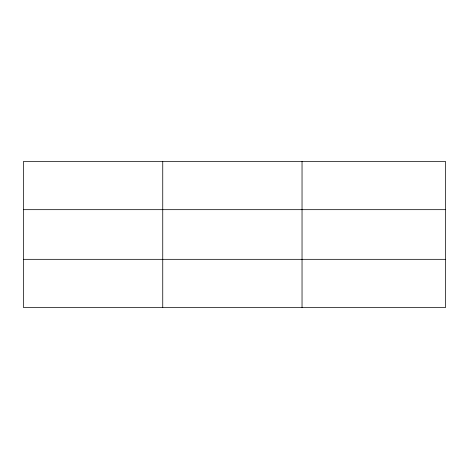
<?xml version="1.0" encoding="UTF-8"?>
<svg xmlns="http://www.w3.org/2000/svg" width="469" height="469" viewBox="0 0 469 469"><rect width="100%" height="100%" fill="white"/><g stroke="black" fill="none" stroke-linecap="round" stroke-linejoin="round"><path stroke-width="0.7" d="M162.743 307.523L162.743 161.477M302.036 307.523L302.036 161.477M445.55 209.672L445.55 161.477L23.45 161.477L23.45 307.523L445.55 307.523L445.55 209.672L23.45 209.672M23.45 259.328L445.55 259.328"/></g></svg>
